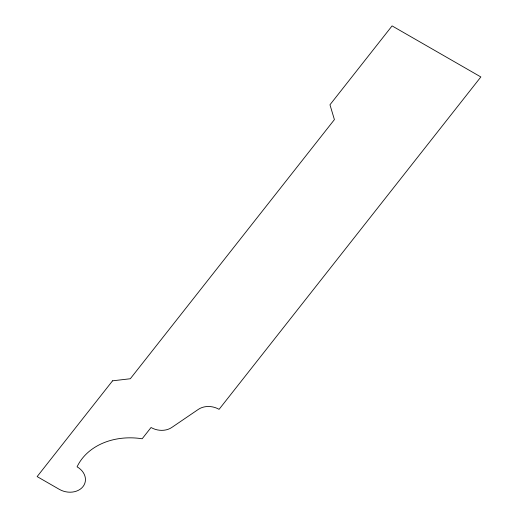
<?xml version="1.0" encoding="UTF-8"?>
<svg xmlns="http://www.w3.org/2000/svg" width="518" height="518" viewBox="0 0 518 518"><rect width="100%" height="100%" fill="white"/><g stroke="black" fill="none" stroke-linecap="round" stroke-linejoin="round"><path stroke-width="0.78" d="M112.561 380.821L37.141 476.592L59.33 489.355A17.437 13.889 13.9 0 0 83.003 486.596A17.437 13.889 13.9 0 0 77.078 466.822A64.342 51.25 13.9 0 1 142.165 438.772L151.042 427.499A17.437 13.889 13.9 0 0 171.756 427.48L198.381 409.362A17.437 13.889 13.9 0 1 219.088 409.337L480.859 76.955L392.081 25.9L329.966 104.772L334.408 119.606L130.316 378.749L112.561 380.821"/></g></svg>
